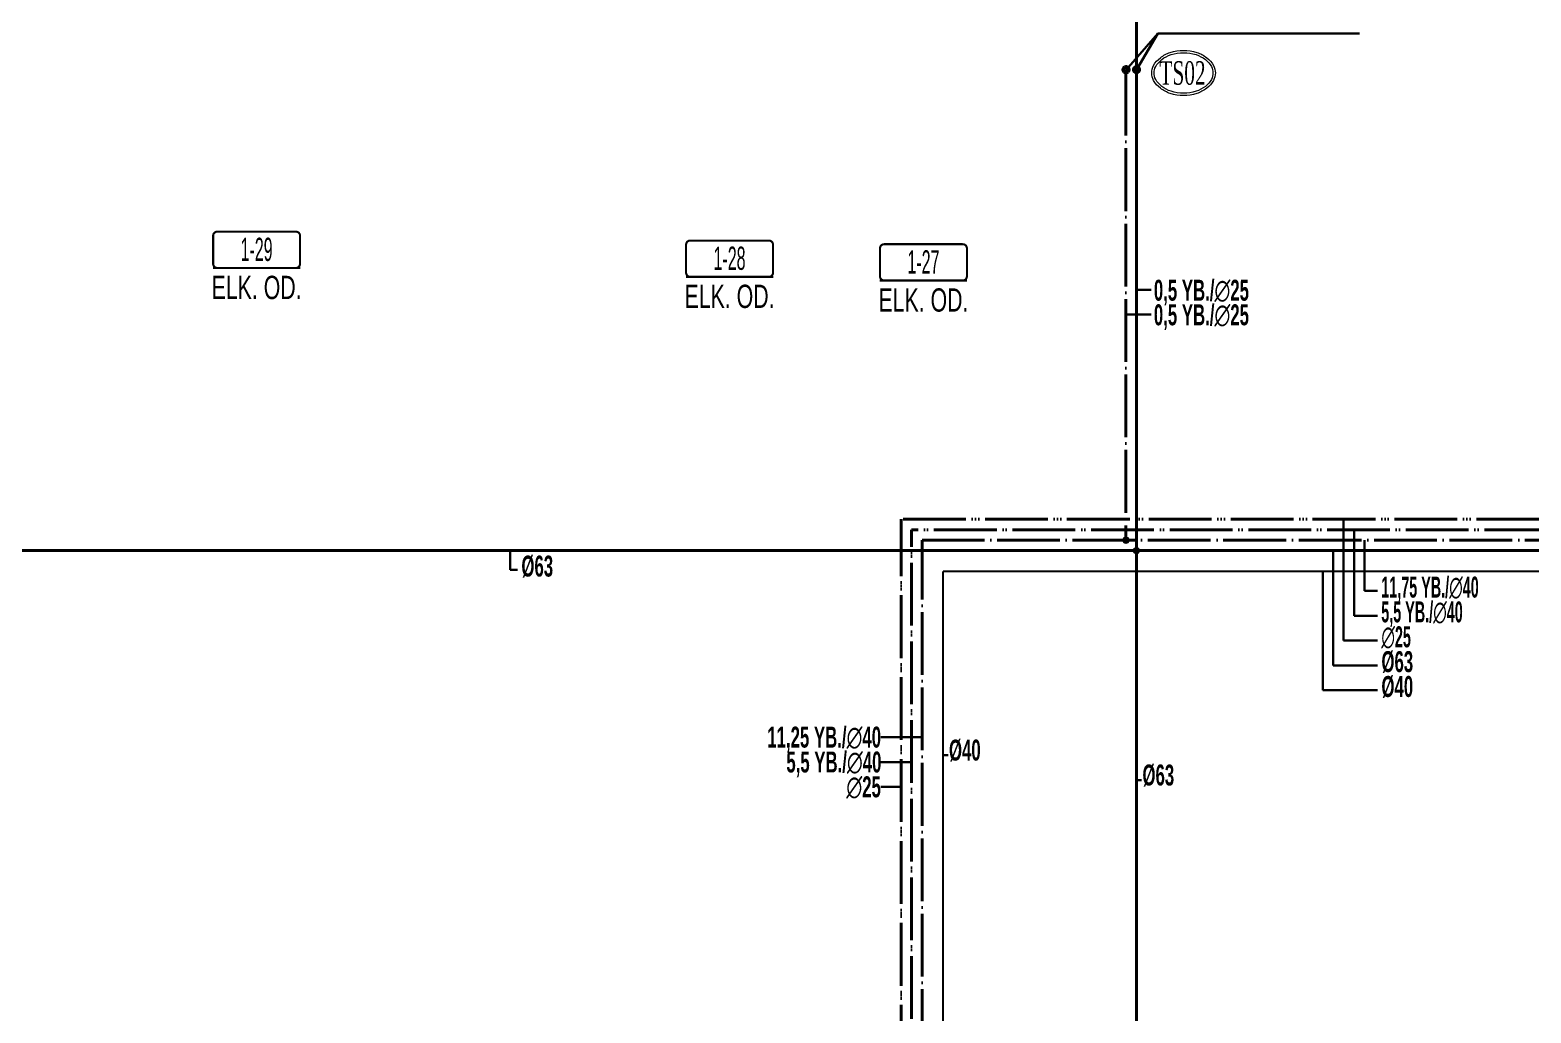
# Model space of a CAD drawing. Header units: centimetres. Extents: x 405464 to 563355, y 50011 to 66875.
# Drawn here: x 452555 to 453990, y 54538 to 55478 of the extents above; entities that cross this region are included whole.
import ezdxf
from ezdxf.enums import TextEntityAlignment as Align

# ---------------------------------------------------------------- set-up
doc = ezdxf.new("R2010")
doc.units = ezdxf.units.CM
for name, pattern in [('SICAKSU1', [75, 60, -6, 0, -3, 0, -6]), ('SIRKUL-1', [78, 60, -6, 0, -3, 0, -3, 0, -6]), ('SOGUKSU1', [72, 60, -6, 0, -6])]:
    doc.linetypes.add(name, pattern=pattern)
for name, color, linetype in [('-M-MAHAL-DEBILER', 7, 'Continuous'), ('-M-MAHAL-ETIKET-NOT', 7, 'Continuous'), ('-M-MAHAL-ETIKET-NOTM', 7, 'Continuous'), ('-M-MAHAL-ETK-', 7, 'Continuous'), ('-M-MAHAL-HAVA-DEGISIM', 7, 'Continuous'), ('-M-MAHAL-NO', 7, 'Continuous'), ('-M-MAHAL-NOM', 7, 'Continuous'), ('0-KRCN DI SU', 41, 'D')]:
    doc.layers.add(name, color=color, linetype=linetype)
for name, color, linetype, lineweight in [('0-KRCN-SHT YUMUŞAK SU ÇAP', 201, 'Continuous', 30), ('0-KRCN-SHT-03CIHAZ', 120, 'Continuous', 30), ('0-KRCN-SHT-05CIHAZ', 171, 'Continuous', 40), ('0-KRCN-SHT-PROSES-BORU', 1, '0-Y_LINE', 40), ('0-KRCN-SHT-SICAKSU', 50, 'SICAKSU1', 40), ('0-KRCN-SHT-SIRKULASYON', 145, 'SIRKUL-1', 40), ('0-KRCN-SHT-SOGUKSU', 141, 'SOGUKSU1', 40), ('0-KRCN-SHT-YAZI-KOLADI-TEMİSSU', 2, 'Continuous', 35), ('0-KRCN-SHT-YAZI-ÇAP-TEMSU', 81, 'Continuous', 30), ('0-MEK-SHT-YAZI-ÇAP-TEMSU', 81, 'Continuous', 30)]:
    doc.layers.add(name, color=color, linetype=linetype, lineweight=lineweight)
doc.styles.add('-M-ISSO-TEXT-TTF', font='ARIALN.TTF')
doc.styles.add('-M-MHLETK-NOT', font='romans.shx', dxfattribs={"width": 0.7})
doc.styles.add('-M-MHLETK-TEXT', font='ARIALN.TTF', dxfattribs={"width": 0.7})
doc.styles.add('BORU', font='AGENCYR.TTF')
doc.styles.add('CAP', font='ARIALNB.TTF')
doc.styles.get("Standard").update_dxf_attribs({"font": 'arial.ttf'})
doc.styles.add('YAZI', font='times.ttf')
doc.linetypes.add('0-Y_LINE', pattern='A,100,-0.5,["Y",BORU,S=9,R=0,X=0,Y=-4.5],-5', length=105.5)
doc.linetypes.add('D', pattern='A,12,-1,["D",Standard,S=1,R=0,X=-0.1,Y=-0.5],-1.6', length=14.6)

# ---------------------------------------------------------------- blocks, each defined once
blk = doc.blocks.new('M-MHLETK-YNG')
at = {"layer": '-M-MAHAL-ETIKET-NOT', "color": 3, "style": '-M-MHLETK-NOT', "width": 0.5, "flags": 9}
for tag, p, height in [('KLKTR', (-2.617, 1.425), 0.04), ('HL', (-2.616, 1.493), 0.0286), ('HLA', (-2.521, 1.493), 0.0286), ('VRV-TIP1', (-2.614, 0.759), 0.0286), ('VRV-TIP2', (-2.614, 0.709), 0.0286), ('RDY-BOY1', (-2.614, 1.37), 0.0286), ('RDY-BOY2', (-2.614, 1.32), 0.0286), ('RDY-BOY3', (-2.614, 1.27), 0.0286), ('RDY-BOY4', (-2.614, 1.22), 0.0286), ('KON-BOY1', (-2.614, 1.14), 0.0286), ('KON-BOY2', (-2.614, 1.09), 0.0286), ('KON-BOY3', (-2.614, 1.04), 0.0286), ('FCU-TIP1', (-2.614, 0.96), 0.0286), ('FCU-TIP2', (-2.614, 0.91), 0.0286), ('FCU-TIP3', (-2.614, 0.86), 0.0286)]:
    blk.add_attdef(tag, p, '', height=height, dxfattribs=at)
at = {"layer": '-M-MAHAL-ETIKET-NOT', "color": 3}
for tag, height, style, width, flags, p in [('ALAN', 0.04, '-M-MHLETK-NOT', 0.5, 9, (-2.581, 1.562)), ('KIS', 0.04, '-M-MHLETK-NOT', 0.5, 9, (-2.59, 1.616)), ('MAH-ADI', 1.111, '-M-ISSO-TEXT-TTF', 0.8, 8, (0, -0.931))]:
    blk.add_attdef(tag, text='', height=height, dxfattribs=dict(at, style=style, width=width, flags=flags)).set_placement(p, align=Align.MIDDLE_CENTER)
at = {"layer": '-M-MAHAL-ETIKET-NOTM', "color": 3, "style": '-M-ISSO-TEXT-TTF', "width": 0.8, "flags": 8}
blk.add_attdef('MAH-ADI2', text='', height=1.111, dxfattribs=at).set_placement((0, -2.549), align=Align.MIDDLE_CENTER)
at = {"layer": '-M-MAHAL-HAVA-DEGISIM', "style": '-M-MHLETK-NOT', "width": 0.5, "flags": 8}
for tag, p in [('HAVADEG', (0, 3.611)), ('HAVA', (0, 2.399))]:
    blk.add_attdef(tag, text='', height=0.6, dxfattribs=at).set_placement(p, align=Align.MIDDLE_CENTER)
blk.add_wipeout([(-2.078, 1.735), (2.078, 1.735), (2.078, 0), (-2.078, 0)]).dxf.layer = '-M-MAHAL-ETK-'
at = {"layer": '-M-MAHAL-ETK-', "color": 0}
for p, q in [((-2.078, 0), (2.078, 0)), ((-1.161, 0), (-1.161, 0))]:
    blk.add_line(p, q, dxfattribs=at)
blk.add_lwpolyline([(-1.878, 1.735, 0.1, 0.1, 0), (1.878, 1.735, 0.1, 0.1, -0.414214), (2.078, 1.535, 0.1, 0.1, 0), (2.078, 0.2, 0.1, 0.1, -0.414214), (1.878, 0, 0.1, 0.1, 0), (-1.878, 0, 0.1, 0.1, -0.414214), (-2.078, 0.2, 0.1, 0.1, 0), (-2.078, 1.535, 0.1, 0.1, -0.414214)], format="xyseb", close=True, dxfattribs=at)
at = {"layer": '-M-MAHAL-DEBILER', "color": 4, "style": '-M-MHLETK-NOT', "width": 0.5, "flags": 8}
blk.add_attdef('DEBIS', text='', height=0.4, dxfattribs=at).set_placement((-2.173, 2.145), align=Align.MIDDLE_CENTER)
at = {"layer": '-M-MAHAL-DEBILER', "color": 191, "style": '-M-MHLETK-NOT', "width": 0.5, "flags": 8}
blk.add_attdef('DEBIR', text='', height=0.4, dxfattribs=at).set_placement((-1.613, 2.145), align=Align.MIDDLE_CENTER)
at = {"layer": '-M-MAHAL-DEBILER', "color": 31, "style": '-M-MHLETK-NOT', "width": 0.5, "flags": 8}
blk.add_attdef('DEBIF', text='', height=0.4, dxfattribs=at).set_placement((1.585, 2.145), align=Align.MIDDLE_CENTER)
at = {"layer": '-M-MAHAL-DEBILER', "color": 1, "style": '-M-MHLETK-NOT', "width": 0.5, "flags": 8}
blk.add_attdef('DEBIE', text='', height=0.4, dxfattribs=at).set_placement((2.32, 2.145), align=Align.MIDDLE_CENTER)
at = {"layer": '-M-MAHAL-ETIKET-NOT', "color": 3, "style": '-M-MHLETK-NOT', "width": 0.5, "flags": 9}
for tag, p in [('RH', (-2.39, 1.616)), ('YUKSEKLIK', (-2.324, 1.562)), ('YAZ', (-2.178, 1.616))]:
    blk.add_attdef(tag, text='', height=0.04, dxfattribs=at).set_placement(p, align=Align.MIDDLE_CENTER)
for tag, p in [('AHU', (-2.225, 1.439)), ('SHG', (-2.225, 1.493)), ('LHG', (-2.132, 1.493)), ('HG', (-2.039, 1.493)), ('HGA', (-1.962, 1.493)), ('EF', (-1.962, 1.439)), ('VRV-ADET1', (-2.524, 0.759)), ('VRV-ADET2', (-2.524, 0.709)), ('FCU-ADET1', (-2.524, 0.96)), ('FCU-ADET2', (-2.524, 0.91)), ('FCU-ADET3', (-2.524, 0.86)), ('RDY-TIP1', (-2.5, 1.37)), ('RDY-TIP2', (-2.5, 1.32)), ('RDY-TIP3', (-2.5, 1.27)), ('RDY-TIP4', (-2.5, 1.22)), ('KON-TIP1', (-2.5, 1.14)), ('KON-TIP2', (-2.5, 1.09)), ('KON-TIP3', (-2.5, 1.04)), ('VRV-KAP1', (-2.398, 0.759)), ('VRV-KAP2', (-2.398, 0.709)), ('FCU-KAP1', (-2.398, 0.96)), ('FCU-KAP2', (-2.398, 0.91)), ('FCU-KAP3', (-2.398, 0.86)), ('RDY-ADET1', (-2.389, 1.37)), ('RDY-ADET2', (-2.389, 1.32)), ('RDY-ADET3', (-2.389, 1.27)), ('RDY-ADET4', (-2.389, 1.22)), ('KON-ADET1', (-2.389, 1.14)), ('KON-ADET2', (-2.389, 1.09)), ('KON-ADET3', (-2.389, 1.04)), ('VRV-DUY1', (-2.272, 0.759)), ('VRV-DUY2', (-2.272, 0.709)), ('FCU-DUY1', (-2.272, 0.96)), ('FCU-DUY2', (-2.272, 0.91)), ('FCU-DUY3', (-2.272, 0.86)), ('RDY-ISI1', (-2.265, 1.37)), ('RDY-ISI2', (-2.265, 1.32)), ('RDY-ISI3', (-2.265, 1.27)), ('RDY-ISI4', (-2.265, 1.22)), ('KON-ISI1', (-2.265, 1.14)), ('KON-ISI2', (-2.265, 1.09)), ('KON-ISI3', (-2.265, 1.04)), ('VRV-SOG1', (-2.154, 0.759)), ('VRV-SOG2', (-2.154, 0.709)), ('FCU-SOG1', (-2.154, 0.96)), ('FCU-SOG2', (-2.154, 0.91)), ('FCU-SOG3', (-2.154, 0.86)), ('RDY-BNP1', (-2.102, 1.37)), ('RDY-BNP2', (-2.102, 1.32)), ('RDY-BNP3', (-2.102, 1.27)), ('RDY-BNP4', (-2.102, 1.22)), ('KON-BNP1', (-2.102, 1.14)), ('KON-BNP2', (-2.102, 1.09)), ('KON-BNP3', (-2.102, 1.04)), ('VRV-ISI1', (-2.044, 0.759)), ('VRV-ISI2', (-2.044, 0.709)), ('FCU-ISI1', (-2.044, 0.96)), ('FCU-ISI2', (-2.044, 0.91)), ('FCU-ISI3', (-2.044, 0.86)), ('RDY-BNK1', (-1.964, 1.37)), ('RDY-BNK2', (-1.964, 1.32)), ('RDY-BNK3', (-1.964, 1.27)), ('RDY-BNK4', (-1.964, 1.22)), ('KON-BNK1', (-1.964, 1.14)), ('KON-BNK2', (-1.964, 1.09)), ('KON-BNK3', (-1.964, 1.04)), ('VRV-DEBI1', (-1.95, 0.759)), ('VRV-DEBI2', (-1.95, 0.709)), ('FCU-DEBI1', (-1.95, 0.96)), ('FCU-DEBI2', (-1.95, 0.91)), ('FCU-DEBI3', (-1.95, 0.86)), ('VRV-BNP1', (-1.831, 0.759)), ('VRV-BNP2', (-1.831, 0.709)), ('FCU-BNP1', (-1.831, 0.96)), ('FCU-BNP2', (-1.831, 0.91)), ('FCU-BNP3', (-1.831, 0.86)), ('VRV-BNK1', (-1.614, 0.759)), ('VRV-BNK2', (-1.614, 0.709)), ('FCU-BNK1', (-1.614, 0.96)), ('FCU-BNK2', (-1.614, 0.91)), ('FCU-BNK3', (-1.614, 0.86))]:
    blk.add_attdef(tag, p, '', height=0.0286, dxfattribs=at)
at = {"layer": '-M-MAHAL-NO', "color": 7, "style": '-M-MHLETK-TEXT', "width": 0.6, "flags": 8}
blk.add_attdef('MAH-NO', text='', height=1.111, dxfattribs=at).set_placement((0, 0.889), align=Align.MIDDLE_CENTER)
at = {"layer": '-M-MAHAL-NOM', "color": 7, "style": '-M-MHLETK-TEXT', "width": 0.6, "flags": 8}
blk.add_attdef('MAH-NOM', text='', height=1.111, dxfattribs=at).set_placement((0, 0.889), align=Align.MIDDLE_CENTER)
blk = doc.blocks.new('DONUT')
at = {"layer": '0-KRCN-SHT-03CIHAZ'}
blk.add_hatch(color=256, dxfattribs=at).paths.add_polyline_path([(2.5, 0, 1), (-2.5, 0, 1)])
blk.add_circle((0, 0), 2.5, dxfattribs=at)
blk = doc.blocks.new('A$C75464483')
at = {"layer": '0-KRCN-SHT-YAZI-KOLADI-TEMİSSU', "lineweight": 20}
for points in [[(22.3, 5.7, -0.254464), (22.3, -5.7, -0.105847), (17.2, -11.7, -0.086514), (9.5, -15.7, -0.153914), (-10.7, -15.7, -0.086514), (-18.3, -11.7, -0.105847), (-23.5, -5.7, -0.254464), (-23.5, 5.7, -0.105847), (-18.3, 11.7, -0.086514), (-10.7, 15.7, -0.153914), (9.5, 15.7, -0.086514), (17.2, 11.7, -0.105847), (22.3, 5.7, -0.125236)], [(20.7, 4.9, -0.254464), (20.7, -4.9, -0.105847), (16.1, -10.3, -0.086514), (9, -14, -0.153914), (-10.1, -14, -0.086514), (-17.2, -10.3, -0.105847), (-21.9, -4.9, -0.254464), (-21.9, 4.9, -0.105847), (-17.2, 10.3, -0.086514), (-10.1, 14, -0.153914), (9, 14, -0.086514), (16.1, 10.3, -0.105847), (20.7, 4.9, -0.125236)]]:
    blk.add_lwpolyline(points, format="xyb", dxfattribs=at)
at = {"layer": '0-KRCN-SHT-YAZI-KOLADI-TEMİSSU', "style": 'YAZI', "width": 0.6}
blk.add_text('TS', height=18, rotation=360, dxfattribs=at).set_placement((0, 0), align=Align.MIDDLE_RIGHT)
blk.add_attdef('99', text='', height=18, rotation=360, dxfattribs=at).set_placement((0, 0), align=Align.MIDDLE_LEFT)

msp = doc.modelspace()

# ---------------------------------------------------------------- hatches: boundary and pattern name
at = {"layer": '0-KRCN-SHT-PROSES-BORU'}
h = msp.add_hatch(color=256, dxfattribs=at)
h.dxf.hatch_style = 1
edge = h.paths.add_edge_path()
edge.add_arc((453612.7, 55439.6), 3, 270, 630)
edge = h.paths.add_edge_path(flags=16)
edge.add_arc((453612.7, 55439.6), 1.8, 270, 630)
at = {"layer": '0-KRCN-SHT-SOGUKSU'}
h = msp.add_hatch(color=256, dxfattribs=at)
h.dxf.hatch_style = 1
edge = h.paths.add_edge_path()
edge.add_arc((453602.7, 55439.6), 3, 270, 630)
edge = h.paths.add_edge_path(flags=16)
edge.add_arc((453602.7, 55439.6), 1.8, 270, 630)

# ---------------------------------------------------------------- linework, layer by layer
at = {"layer": '0-KRCN DI SU', "linetype": 'D', "ltscale": 5}
for p in [(460185.5, 54959.9), (453427.7, 52244.9)]:
    msp.add_line(p, (453427.7, 54959.9), dxfattribs=at)
at = {"layer": '0-KRCN-SHT YUMUŞAK SU ÇAP', "linetype": 'Continuous'}
for p, q in [((453013.9, 54961.5), (453013.9, 54979.9)), ((453800.7, 54870.1), (453800.7, 54979.9)), ((453013.9, 54961.5), (453020.8, 54961.5)), ((453790.7, 54846.4), (453790.7, 54959.9)), ((453800.7, 54870.1), (453843.2, 54870.1)), ((453790.7, 54846.4), (453843.2, 54846.4)), ((453427.7, 54784.5), (453432.7, 54784.5)), ((453612.6, 54760.6), (453617.6, 54760.6))]:
    msp.add_line(p, q, dxfattribs=at)
at = {"layer": '0-KRCN-SHT-PROSES-BORU'}
for p, q in [((453612.6, 55488.3), (453612.6, 55442.6)), ((453612.6, 55436.6), (453612.6, 54979.9)), ((451248.5, 54979.9), (461110.5, 54979.9)), ((453612.6, 54322.6), (453612.6, 54979.9))]:
    msp.add_line(p, q, dxfattribs=at)
for radius in [3, 1.8]:
    msp.add_circle((453612.7, 55439.6), radius, dxfattribs=at)
at = {"layer": '0-KRCN-SHT-SICAKSU'}
for p in [(463931.8, 54999.9), (453397.7, 54005.9)]:
    msp.add_line(p, (453397.7, 54999.9), dxfattribs=at)
at = {"layer": '0-KRCN-SHT-SIRKULASYON'}
for p in [(463941.8, 55009.9), (453387.7, 54015.9)]:
    msp.add_line(p, (453387.7, 55009.9), dxfattribs=at)
at = {"layer": '0-KRCN-SHT-SOGUKSU'}
for p, q in [((453602.6, 55436.6), (453602.6, 54989.9)), ((463921.8, 54989.9), (453407.7, 54989.9)), ((453407.7, 53995.9), (453407.7, 54989.9))]:
    msp.add_line(p, q, dxfattribs=at)
for radius in [3, 1.8]:
    msp.add_circle((453602.7, 55439.6), radius, dxfattribs=at)
at = {"layer": '0-KRCN-SHT-YAZI-ÇAP-TEMSU', "linetype": 'Continuous'}
for p, q in [((453602.7, 55439.6), (453633, 55474.2)), ((453612.7, 55439.6), (453633, 55474.2)), ((453633, 55474.2), (453825.8, 55474.2)), ((453810.7, 54893.9), (453810.7, 55009.9)), ((453820.7, 54917.6), (453820.7, 54999.9)), ((453830.7, 54941.4), (453830.7, 54989.9)), ((453830.7, 54941.4), (453843.2, 54941.4)), ((453820.7, 54917.6), (453843.2, 54917.6)), ((453810.7, 54893.9), (453843.2, 54893.9))]:
    msp.add_line(p, q, dxfattribs=at)
at = {"layer": '0-MEK-SHT-YAZI-ÇAP-TEMSU', "linetype": 'Continuous'}
for p, q in [((453612.6, 55229.1), (453626.8, 55229.1)), ((453602.6, 55205.6), (453626.8, 55205.6)), ((453407.7, 54801.6), (453368.2, 54801.6)), ((453397.7, 54777.8), (453368.2, 54777.8)), ((453387.7, 54754.1), (453368.2, 54754.1))]:
    msp.add_line(p, q, dxfattribs=at)

# ---------------------------------------------------------------- block references
at = {"layer": '-M-MAHAL-ETK-', "xscale": 20, "yscale": 20, "zscale": 20}
for p, values in [((452771.4, 55250.1), {'MAH-NO': '1-29', 'MAH-ADI': 'ELK. OD.'}), ((453223.6, 55241.6), {'MAH-NO': '1-28', 'MAH-ADI': 'ELK. OD.'}), ((453409, 55238.1), {'MAH-NO': '1-27', 'MAH-ADI': 'ELK. OD.'})]:
    msp.add_blockref('M-MHLETK-YNG', p, dxfattribs=at).add_auto_attribs(values)
at = {"layer": '0-KRCN-SHT-05CIHAZ', "xscale": -1}
for p in [(453602.6, 54989.9), (453612.6, 54979.9)]:
    msp.add_blockref('DONUT', p, dxfattribs=at)
at = {"layer": '0-KRCN-SHT-YAZI-KOLADI-TEMİSSU', "lineweight": 20, "xscale": 1.25, "yscale": 1.25, "zscale": 1.25}
msp.add_blockref('A$C75464483', (453658.4, 55436.5), dxfattribs=at).add_auto_attribs({'99': '02'})

# ---------------------------------------------------------------- texts
at = {"layer": '0-KRCN-SHT YUMUŞAK SU ÇAP', "linetype": 'Continuous', "style": 'CAP', "width": 0.7}
for s, p in [('Ø63', (453024.6, 54955.1)), ('Ø63', (453846.9, 54863.8)), ('Ø40', (453846.9, 54840)), ('Ø40', (453433.4, 54779.2)), ('Ø63', (453618.4, 54755.4))]:
    msp.add_text(s, height=20, dxfattribs=at).set_placement(p)
at = {"layer": '0-KRCN-SHT-YAZI-ÇAP-TEMSU', "linetype": 'Continuous', "style": 'CAP', "width": 0.6}
for s, p in [('11,75 YB./∅40', (453846.7, 54935)), ('5,5 YB./∅40', (453846.7, 54911.3)), ('∅25', (453846.8, 54887.5))]:
    msp.add_text(s, height=20, dxfattribs=at).set_placement(p)
at = {"layer": '0-MEK-SHT-YAZI-ÇAP-TEMSU', "linetype": 'Continuous', "style": 'CAP', "width": 0.7}
for s, p in [('0,5 YB./∅25', (453629.3, 55228.8)), ('0,5 YB./∅25', (453629.3, 55205.3)), ('11,25 YB./∅40', (453259.7, 54801.6)), ('5,5 YB./∅40', (453277.9, 54777.8)), ('∅25', (453335.3, 54754.1))]:
    msp.add_text(s, height=20, dxfattribs=at).set_placement(p, align=Align.MIDDLE_LEFT)

doc.saveas('drawing.dxf')
